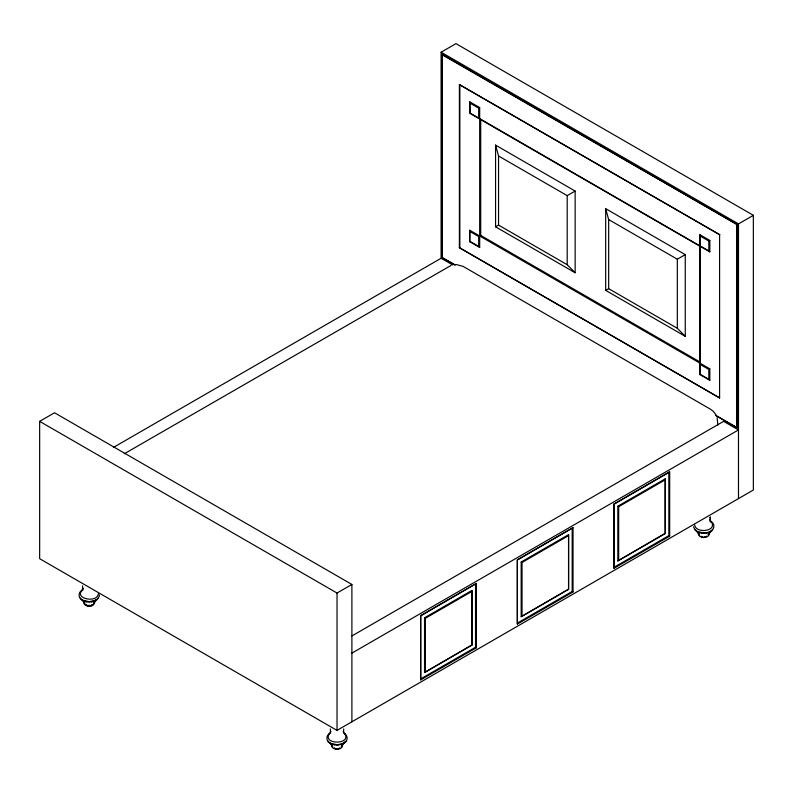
<?xml version="1.0" encoding="UTF-8"?>
<svg xmlns="http://www.w3.org/2000/svg" width="793" height="793" viewBox="0 0 793 793"><rect width="100%" height="100%" fill="white"/><g stroke="black" fill="none" stroke-linecap="round" stroke-linejoin="round"><path stroke-width="1.19" d="M710.171 517.74L710.27 520.446L710.052 519.474L711.41 522.428L710.022 521.13M420.696 679.888L420.696 615.596L476.385 583.44L476.385 647.742L420.696 679.888L420.696 615.596M471.924 645.165L471.924 590.458L424.542 617.806L424.542 672.523L471.924 645.165L471.924 590.458M517.343 624.091L517.343 559.789L573.032 527.642L573.032 591.945L517.343 624.091L517.343 559.789M568.571 589.368L568.571 534.66L521.189 562.009L521.189 616.726L568.571 589.368L568.571 534.66M613.99 568.294L613.99 503.991L669.679 471.845L669.679 536.147L613.99 568.294L613.99 503.991M665.218 533.57L665.218 478.853L617.836 506.212L617.836 560.929L665.218 533.57L665.218 478.853M469.763 101.851L470.14 113.082L700.13 246.048L699.912 374.574L709.824 380.303L709.824 368.854L469.763 230.257L469.763 241.696L479.676 247.426L479.676 107.57L469.763 101.851L469.763 113.3L709.824 251.896L709.824 240.448L699.912 234.728L699.912 374.574M84.355 601.431L84.861 603.642L81.57 599.399M98.342 593.729C96.994 603.929 72.827 598.1 82.819 589.784M342.051 745.261L341.377 746.709L344.668 742.476M698.435 533.005C697.285 538.943 710.29 538.943 709.14 533.005M710.3 517.076L710.072 518.047L710.478 517.185M708.813 533.511L708.139 534.958L711.43 530.725L710.022 531.776M455.043 265.04L442.197 257.616L442.345 54.36L737.242 224.617L737.242 427.784L715.345 415.324M459.385 247.694L719.588 397.917L459.385 247.694L459.385 84.583L719.737 234.728L459.385 84.583M343.716 728.926L343.508 732.187L343.29 731.225L344.668 733.931M92.385 604.623L91.909 605.089M83.909 601.58C82.65 605.148 87.983 606.586 90.58 605.961M98.025 598.031L97.043 599.389M331.722 744.657C330.255 750.713 343.795 750.713 342.328 744.657M345.837 741.098L341.545 744.369L334.705 744.905M712.6 529.347L711.618 530.715M92.484 604.474L90.779 606.05M340.048 748.027L337.025 749.365L334.002 748.027M706.811 536.276L703.788 537.614L700.764 536.276M81.57 590.854L82.948 588.148L82.73 589.12L82.522 585.858M329.382 733.931L330.76 731.225L330.542 732.187L330.334 728.926M329.194 733.941C322.612 744.815 351.438 744.805 344.856 733.941M420.914 615.715L476.385 583.44M517.561 559.917L573.032 527.642M614.208 504.12L669.679 471.845M424.542 672.523L471.706 645.046M521.189 616.726L568.353 589.249M617.836 560.929L665 533.441M82.978 589.804C77.793 591.479 77.793 598.784 82.978 600.46M95.447 600.46L96.855 599.399L93.564 603.642L94.07 601.431M330.631 732.861C325.616 734.724 325.645 741.842 330.79 743.527M343.26 743.527C348.405 741.842 348.434 734.724 343.419 732.861M339.612 748.235L338.056 748.711M113.419 447.43L441.106 258.25L441.106 52.219L455.975 43.635L753.35 215.319L753.35 490.024L337.025 730.393L39.65 558.698L39.65 421.351L54.519 412.766L351.894 584.451L351.894 721.808M478.685 118.018L478.685 108.145L479.676 107.57M442.197 257.616L455.212 264.961M469.763 241.696L469.763 230.257M479.676 247.426L478.685 246.415L478.685 236.552L480.697 235.392L480.697 119.356M495.566 226.808L498.549 225.083L498.549 155.993L495.566 145.109L575.143 191.054L575.143 272.752L495.566 226.808L495.566 145.109M575.143 272.752L567.203 264.723L567.203 195.633L575.143 191.054M124.263 453.794L451.098 265.397M605.683 290.377L608.667 288.662L608.667 219.572L605.683 208.678L685.261 254.632L685.261 336.331L605.683 290.377L605.683 208.678M685.261 336.331L677.321 328.302L677.321 259.212L685.261 254.632M699.912 246.177L699.912 234.728M709.824 251.896L708.833 250.895L708.833 241.022L709.824 240.448M442.197 54.816L737.242 224.617M441.106 52.219L738.481 223.904L753.35 215.319M709.824 380.303L708.833 379.292L708.833 369.429L709.824 368.854M39.65 421.351L337.025 593.035L351.894 584.451M352.013 635.887L723.612 421.351L738.481 429.935L351.894 653.125M424.542 617.806L425.375 618.292L471.706 591.538M521.189 562.009L522.022 562.495L568.353 535.741M617.836 506.212L618.669 506.697L665 479.943M420.914 678.798L475.542 647.257L476.385 647.742M517.561 623.001L572.189 591.459L573.032 591.945M614.208 567.203L668.836 535.662L669.679 536.147M96.191 600.014L89.212 601.699L82.234 600.014M82.819 600.47C88.241 603.503 98.788 602.174 99.472 594.819M708.199 532.589L710.766 531.34M706.484 536.415L704.818 536.96M344.003 743.091L341.436 744.34L337.025 745.024M93.703 601.312L91.492 601.778M708.724 532.242L703.788 533.025L696.809 531.34M341.961 743.993L337.025 744.776L330.047 743.091M91.205 605.406L87.22 605.406M706.067 533.094C712.689 533.411 717.586 524.183 710.181 521.11M706.107 533.154L701.468 533.154M455.975 264.456L463.102 266.389L710.518 409.238L713.294 411.299L716.188 415.106M699.297 532.638L701.508 533.094M702.757 536.96L701.091 536.415M84.722 601.312L86.933 601.778M332.535 744.379L334.745 744.845M335.994 748.711L334.438 748.235M699.376 532.589L697.394 531.796L694.975 529.347M330.631 743.547L332.614 744.34M470.14 103.219L478.685 108.145M700.288 236.086L708.833 241.022M700.288 245.959L708.833 250.895M498.549 155.993L567.203 195.633M608.667 219.572L677.321 259.212M498.549 225.083L567.203 264.723M608.667 288.662L677.321 328.302M480.697 235.392L700.13 362.084M470.14 231.615L478.685 236.552M700.288 364.493L708.833 369.429M470.14 241.488L478.685 246.415M700.288 374.355L708.833 379.292M716.872 416.028L737.242 427.784M441.106 258.25L452.793 264.991M86.516 605.089L86.05 604.722L86.496 605.386C89.074 607.547 95.735 605.515 94.516 601.58M697.553 531.776L695.035 529.982L693.528 526.77M711.618 522.19C717.05 531.36 696.036 533.838 694.658 525.055M329.194 742.466L328.213 741.098M81.382 599.389L80.4 598.031M696.145 530.725L699.436 534.958L698.762 533.511M329.382 742.476L332.673 746.709L331.999 745.261M717.169 417.802L717.804 425.028M738.481 223.904L738.481 498.609M736.776 224.895L736.776 427.695M719.588 234.817L719.588 397.917M668.836 472.578L668.836 535.662M618.669 506.697L618.669 560.195M572.189 528.376L572.189 591.459M522.022 562.495L522.022 615.992M475.542 584.173L475.542 647.257M459.851 84.682L459.851 247.426M442.345 54.36L442.345 257.527M425.375 618.292L425.375 671.79M337.025 593.035L337.025 730.393"/></g></svg>
